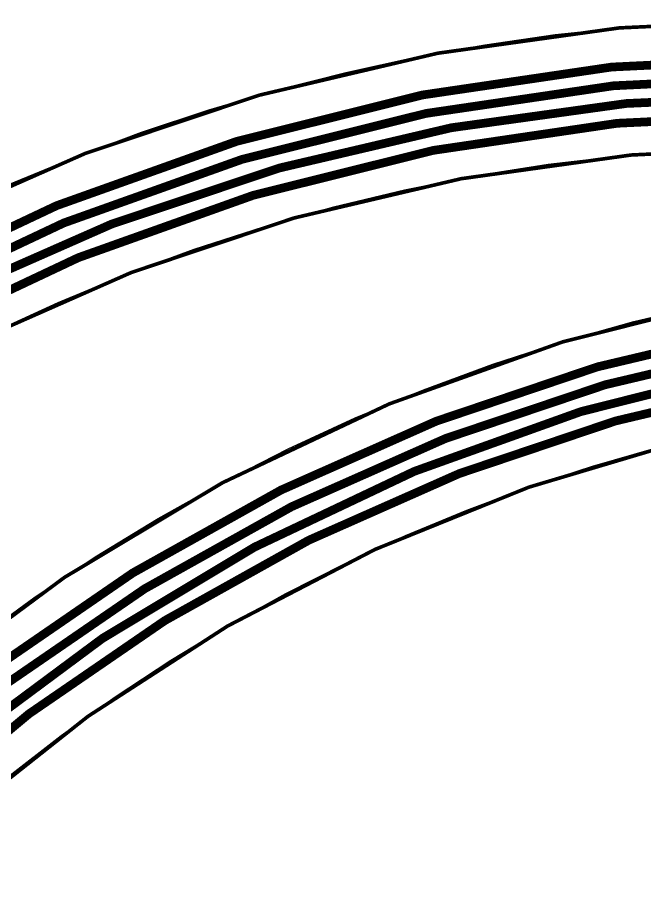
# Model space of a CAD drawing. Header units: inches. Extents: x -4.2 to 12.6, y -6.1 to 3.
# Drawn here: x -1.896 to -1.032, y -1.484 to -0.27 of the extents above; entities that cross this region are included whole.
import ezdxf

# ---------------------------------------------------------------- set-up
doc = ezdxf.new("R2010")
doc.units = ezdxf.units.IN
doc.header["$MEASUREMENT"] = 0
for name, color, linetype in [('Board Outline', 216, 'Continuous'), ('Flex_Ribbon Bottom Coverlay -Flex_Ribbon)', 7, 'Continuous'), ('Flex_Ribbon Top Coverlay -Flex_Ribbon)', 7, 'Continuous'), ('Top Layer', 1, 'Continuous')]:
    doc.layers.add(name, color=color, linetype=linetype)

msp = doc.modelspace()

# ---------------------------------------------------------------- linework, layer by layer
at = {"layer": 'Board Outline'}
for points in [[(-3.551126, -3.0092175, 0.005, 0.005, -0.4142195751567328), (-0.8140922, -0.2722399, 0.005, 0.005, 0)], [(-3.3751418, -3.0092175, 0.005, 0.005, -0.4142199883427267), (-0.8140922, -0.4482241, 0.005, 0.005, 0)], [(-2.9821496, -3.1944692, 0.005, 0.005, -0.4142090794588383), (-0.3928977, -0.6051777, 0.005, 0.005, 0)], [(-2.8061654, -3.1944692, 0.005, 0.005, -0.3988783474049679), (-0.5198361, -0.7845047, 0.005, 0.005, 0)]]:
    msp.add_lwpolyline(points, format="xyseb", dxfattribs=at)
at = {"layer": 'Flex_Ribbon Bottom Coverlay -Flex_Ribbon)'}
for p, q in [((-1.0581444, -0.2826982), (-0.9606481, -0.2757254)), ((-1.1553297, -0.2931474), (-1.0581444, -0.2826982)), ((-1.25208, -0.3070595), (-1.1553297, -0.2931474)), ((-1.3482719, -0.3244169), (-1.25208, -0.3070595)), ((-1.4437827, -0.3451974), (-1.3482719, -0.3244169)), ((-1.5384908, -0.3693746), (-1.4437827, -0.3451974)), ((-1.6322754, -0.3969175), (-1.5384908, -0.3693746)), ((-1.7250169, -0.4277912), (-1.6322754, -0.3969175)), ((-1.816597, -0.4619562), (-1.7250169, -0.4277912)), ((-1.0651182, -0.460553), (-1.1649862, -0.4723711)), ((-0.9648632, -0.4526648), (-1.0651182, -0.460553)), ((-1.9068989, -0.4993689), (-1.816597, -0.4619562)), ((-1.1649862, -0.4723711), (-1.2643132, -0.4881009)), ((-1.2643132, -0.4881009), (-1.3629461, -0.5077183)), ((-1.3629461, -0.5077183), (-1.4607327, -0.5311928)), ((-1.4607327, -0.5311928), (-1.5575224, -0.5584885)), ((-1.5575224, -0.5584885), (-1.6531657, -0.589563)), ((-1.6531657, -0.589563), (-1.7475154, -0.6243686)), ((-1.7475154, -0.6243686), (-1.8404258, -0.6628516)), ((-1.8404258, -0.6628516), (-1.9317538, -0.7049526)), ((-1.0467911, -0.6885972), (-0.9479078, -0.6648562)), ((-1.1446661, -0.7162021), (-1.0467911, -0.6885972)), ((-1.2413819, -0.7476283), (-1.1446661, -0.7162021)), ((-1.3367893, -0.7828272), (-1.2413819, -0.7476283)), ((-1.4307413, -0.8217446), (-1.3367893, -0.7828272)), ((-1.523093, -0.8643206), (-1.4307413, -0.8217446)), ((-1.613702, -0.9104894), (-1.523093, -0.8643206)), ((-1.0165063, -0.8631377), (-1.1045191, -0.8884808)), ((-1.1045191, -0.8884808), (-1.1915068, -0.9171453)), ((-1.7024286, -0.9601798), (-1.613702, -0.9104894)), ((-1.1915068, -0.9171453), (-1.2773442, -0.9490899)), ((-1.2773442, -0.9490899), (-1.3619077, -0.9842685)), ((-1.7891359, -1.0133153), (-1.7024286, -0.9601798)), ((-1.3619077, -0.9842685), (-1.4450754, -1.0226306)), ((-1.8736903, -1.0698139), (-1.7891359, -1.0133153)), ((-1.4450754, -1.0226306), (-1.5267276, -1.0641208)), ((-1.5267276, -1.0641208), (-1.6067467, -1.1086794)), ((-1.9559615, -1.1295886), (-1.8736903, -1.0698139)), ((-1.6067467, -1.1086794), (-1.6850174, -1.1562422)), ((-1.6850174, -1.1562422), (-1.7614269, -1.2067407)), ((-1.7614269, -1.2067407), (-1.8358653, -1.2601023)), ((-1.8358653, -1.2601023), (-1.9082252, -1.3162499))]:
    msp.add_line(p, q, dxfattribs=at)
at = {"layer": 'Flex_Ribbon Top Coverlay -Flex_Ribbon)'}
for p, q in [((-1.0581444, -0.2826982), (-0.9606481, -0.2757254)), ((-1.1553297, -0.2931474), (-1.0581444, -0.2826982)), ((-1.25208, -0.3070595), (-1.1553297, -0.2931474)), ((-1.3482719, -0.3244169), (-1.25208, -0.3070595)), ((-1.4437827, -0.3451974), (-1.3482719, -0.3244169)), ((-1.5384908, -0.3693746), (-1.4437827, -0.3451974)), ((-1.6322754, -0.3969175), (-1.5384908, -0.3693746)), ((-1.7250169, -0.4277912), (-1.6322754, -0.3969175)), ((-1.816597, -0.4619562), (-1.7250169, -0.4277912)), ((-1.0651182, -0.460553), (-1.1649862, -0.4723711)), ((-0.9648632, -0.4526648), (-1.0651182, -0.460553)), ((-1.9068989, -0.4993689), (-1.816597, -0.4619562)), ((-1.1649862, -0.4723711), (-1.2643132, -0.4881009)), ((-1.2643132, -0.4881009), (-1.3629461, -0.5077183)), ((-1.3629461, -0.5077183), (-1.4607327, -0.5311928)), ((-1.4607327, -0.5311928), (-1.5575224, -0.5584885)), ((-1.5575224, -0.5584885), (-1.6531657, -0.589563)), ((-1.6531657, -0.589563), (-1.7475154, -0.6243686)), ((-1.7475154, -0.6243686), (-1.8404258, -0.6628516)), ((-1.8404258, -0.6628516), (-1.9317538, -0.7049526)), ((-1.0467911, -0.6885972), (-0.9479078, -0.6648562)), ((-1.1446661, -0.7162021), (-1.0467911, -0.6885972)), ((-1.2413819, -0.7476283), (-1.1446661, -0.7162021)), ((-1.3367893, -0.7828272), (-1.2413819, -0.7476283)), ((-1.4307413, -0.8217446), (-1.3367893, -0.7828272)), ((-1.523093, -0.8643206), (-1.4307413, -0.8217446)), ((-1.613702, -0.9104894), (-1.523093, -0.8643206)), ((-1.0165063, -0.8631377), (-1.1045191, -0.8884808)), ((-1.1045191, -0.8884808), (-1.1915068, -0.9171453)), ((-1.7024286, -0.9601798), (-1.613702, -0.9104894)), ((-1.1915068, -0.9171453), (-1.2773442, -0.9490899)), ((-1.2773442, -0.9490899), (-1.3619077, -0.9842685)), ((-1.7891359, -1.0133153), (-1.7024286, -0.9601798)), ((-1.3619077, -0.9842685), (-1.4450754, -1.0226306)), ((-1.8736903, -1.0698139), (-1.7891359, -1.0133153)), ((-1.4450754, -1.0226306), (-1.5267276, -1.0641208)), ((-1.5267276, -1.0641208), (-1.6067467, -1.1086794)), ((-1.9559615, -1.1295886), (-1.8736903, -1.0698139)), ((-1.6067467, -1.1086794), (-1.6850174, -1.1562422)), ((-1.6850174, -1.1562422), (-1.7614269, -1.2067407)), ((-1.7614269, -1.2067407), (-1.8358653, -1.2601023)), ((-1.8358653, -1.2601023), (-1.9082252, -1.3162499))]:
    msp.add_line(p, q, dxfattribs=at)
at = {"layer": 'Top Layer'}
for points in [[(-3.5013209, -3.0091728, 0.012, 0.012, -0.4142135187483292), (-0.8142456, -0.3251135, 0.012, 0.012, 0)], [(-3.4760404, -3.0091133, 0.012, 0.012, -0.4142135513537978), (-0.8142452, -0.3511134, 0.012, 0.012, 0)], [(-3.4504499, -3.0091133, 0.012, 0.012, -0.4142135734834937), (-0.8142452, -0.3771133, 0.012, 0.012, 0)], [(-3.4240733, -3.0083286, 0.012, 0.012, -0.414213528685171), (-0.8142454, -0.4031134, 0.012, 0.012, 0)], [(-2.9324571, -3.1939096, 0.012, 0.012, -0.4146561638484494), (-0.4033223, -0.653362, 0.012, 0.012, 0)], [(-2.9070641, -3.1941133, 0.012, 0.012, -0.4142135623897687), (-0.3992452, -0.6791134, 0.012, 0.012, 0)], [(-2.8814735, -3.1936967, 0.012, 0.012, -0.4142135505909564), (-0.3982452, -0.7051133, 0.012, 0.012, 0)], [(-2.8544696, -3.1926963, 0.012, 0.012, -0.4142135742870353), (-0.3992452, -0.7311134, 0.012, 0.012, 0)]]:
    msp.add_lwpolyline(points, format="xyseb", dxfattribs=at)

doc.saveas('drawing.dxf')
